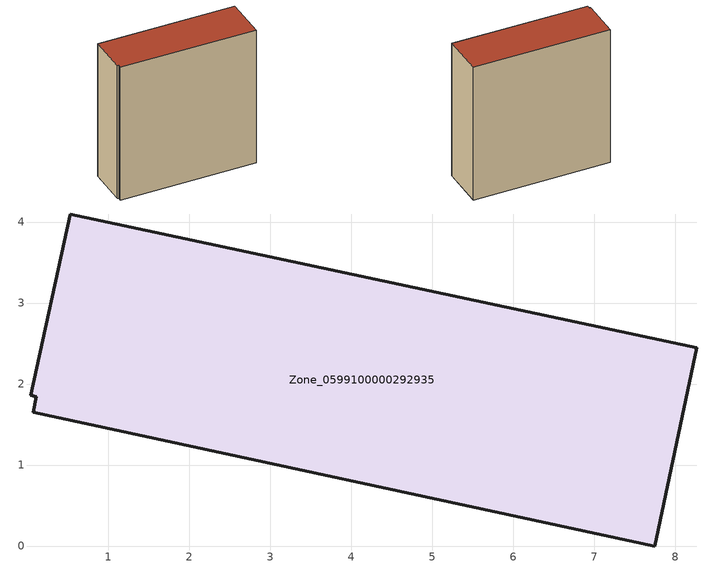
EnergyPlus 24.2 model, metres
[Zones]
Zone_0599100000292935
 floor ground (C_G): 7.75,0 0.08,1.65 0.11,1.85 0.04,1.86 0.53,4.1 8.27,2.45 z0
 wall outside (C_F): 7.75,0 8.27,2.45 0.53,4.1 0.04,1.86 0.11,1.85 0.08,1.65 7.75,0 z0:8.28
 roof outside (C_R): 0.08,1.65 7.75,0 8.27,2.45 0.53,4.1 0.04,1.86 0.11,1.85 z8.28
[BUILDING]
Pand.0599100000292935: North Axis=0; Terrain=City; Loads Convergence Tolerance Value=0.04; Temperature Convergence Tolerance Value=0.4; Solar Distribution=FullExterior; Maximum Number of Warmup Days=25; Minimum Number of Warmup Days=1
[Site:Location]
Rotterdam.The.Hague.AP_ZH_NLD Design_Conditions: Latitude=51.96; Longitude=4.45; Time Zone=1; Elevation=-4.5
[SITE:GROUNDTEMPERATURE:BUILDINGSURFACE]
18, 18, 18, 18, 18, 18, 18, 18, 18, 18, 18, 18
[MATERIAL] Thermal Absorptance=0.9; Solar Absorptance=0.7; Visible Absorptance=0.7
Name | Roughness | Thickness | Conductivity | Density | Specific Heat
G.TC.1975-1991 | MediumSmooth | 0.15 | 0.288461 | 540 | 1210
F.TC.1975-1991 | Rough | 0.3 | 0.230769 | 1920 | 840
R.TC.1975-1991 | MediumRough | 0.2 | 0.153846 | 1500 | 1000
[CONSTRUCTION]
C_G: G.TC.1975-1991
C_F: F.TC.1975-1991
C_R: R.TC.1975-1991
[ZONE]
Zone_0599100000292935: Type=1; Multiplier=1; Ceiling Height=Autocalculate; Volume=Autocalculate; Floor Area=autocalculate; Part of Total Floor Area=Yes
[ZONEINFILTRATION:DESIGNFLOWRATE]
Infil_Zone_0599100000292935: Zone or ZoneList or Space or SpaceList=Zone_0599100000292935; Schedule=AlwaysOn; Design Flow Rate Calculation Method=Flow/Area; Flow Rate per Floor Area=0.003; Constant Term Coefficient=1; Temperature Term Coefficient=0; Velocity Term Coefficient=0; Velocity Squared Term Coefficient=0
[HVACTEMPLATE:ZONE:IDEALLOADSAIRSYSTEM]
Zone_0599100000292935: Maximum Heating Supply Air Temperature=50; Minimum Cooling Supply Air Temperature=13; Maximum Heating Supply Air Humidity Ratio=0.0156; Minimum Cooling Supply Air Humidity Ratio=0.0077; Heating Limit=NoLimit; Cooling Limit=NoLimit; Dehumidification Control Type=ConstantSensibleHeatRatio; Cooling Sensible Heat Ratio=0.7; Dehumidification Setpoint=60; Humidification Control Type=None; Humidification Setpoint=30; Outdoor Air Method=None; Outdoor Air Flow Rate per Person=0.00944; Outdoor Air Flow Rate per Zone Floor Area=0; Outdoor Air Flow Rate per Zone=0; Demand Controlled Ventilation Type=None; Outdoor Air Economizer Type=NoEconomizer; Heat Recovery Type=None; Sensible Heat Recovery Effectiveness=0.7; Latent Heat Recovery Effectiveness=0.65
[ZONECONTROL:THERMOSTAT]
ThermostatControl_Zone_0599100000292935: Zone or ZoneList=Zone_0599100000292935; Control Type Schedule=DualSetpointControlType; Control 1=Thermostat_Zone_0599100000292935; Temperature Difference Between Cutout And Setpoint=0
[THERMOSTATSETPOINT:DUALSETPOINT]
Thermostat_Zone_0599100000292935: Heating Setpoint Temperature Schedule=HeatingSetpoint_Zone_0599100000292935; Cooling Setpoint Temperature Schedule=CoolingSetpoint_Zone_0599100000292935
[SCHEDULE:COMPACT]
HeatingSetpoint_Zone_0599100000292935: Through: 12/31, For: AllDays, Until: 24:00, 21
CoolingSetpoint_Zone_0599100000292935: Through: 12/31, For: AllDays, Until: 24:00, 24
DualSetpointControlType: Through: 12/31, For: AllDays, Until: 24:00, 4
AlwaysOn: Through: 12/31, For: AllDays, Until: 24:00, 1
